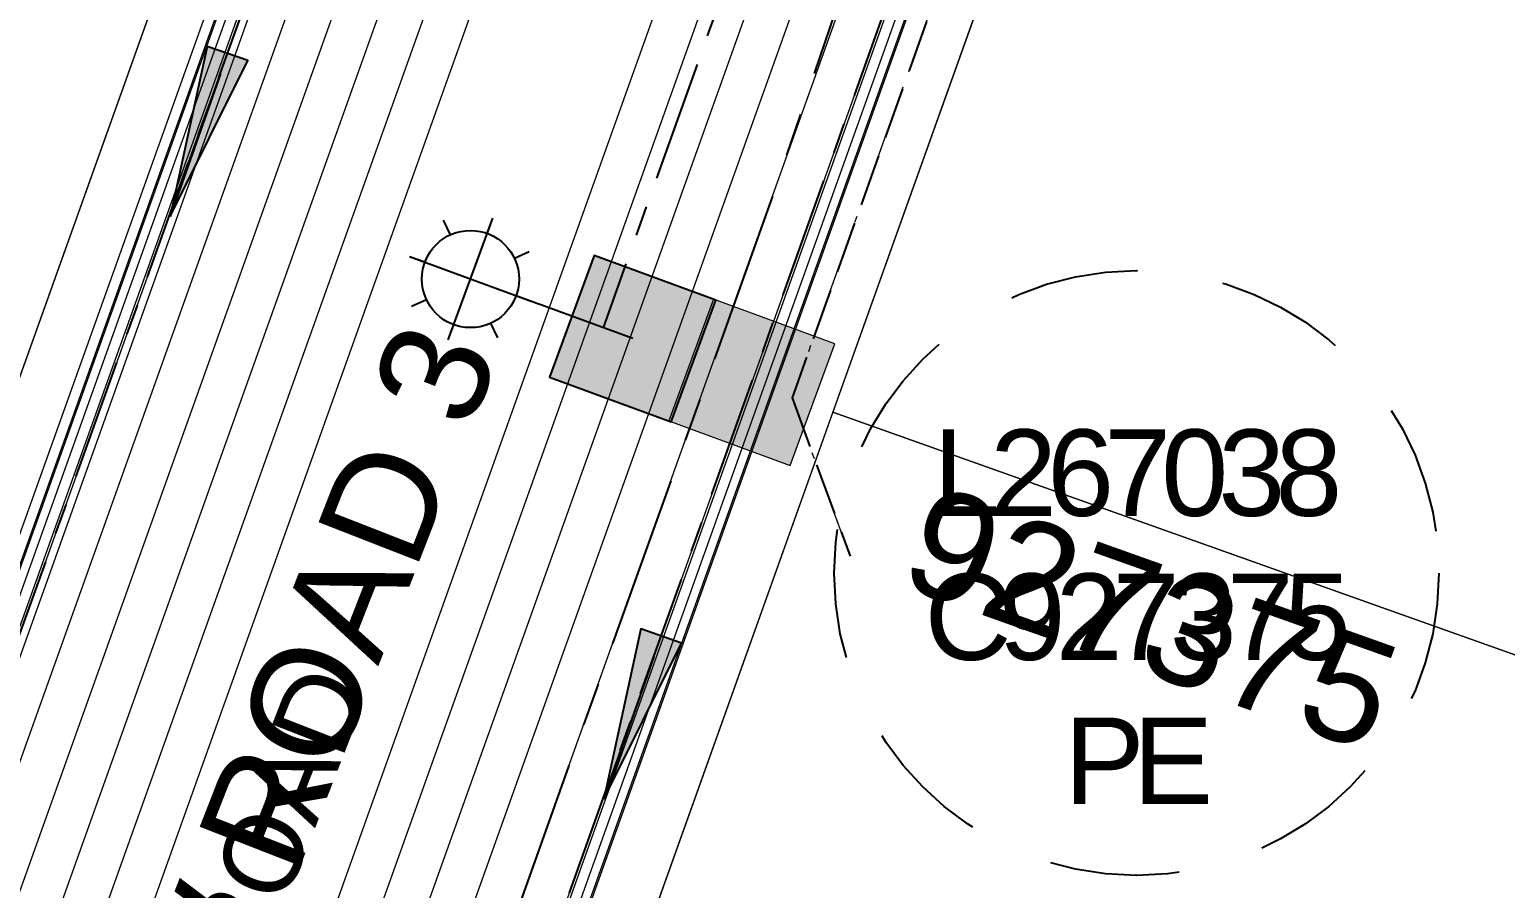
# Model space of a CAD drawing. Header units: metres. Extents: x 264965 to 265706, y 6180501 to 6181430.
# Drawn here: x 265542.72 to 265576.88, y 6180854.48 to 6180874.36 of the extents above; entities that cross this region are included whole.
import ezdxf
from ezdxf.enums import TextEntityAlignment as Align

# ---------------------------------------------------------------- set-up
doc = ezdxf.new("R2010")
doc.units = ezdxf.units.M
for name, pattern in [('Cable Exist UG', [7, 4, -1, 1, -1]), ('Dash', [5, 3, -2]), ('IE Trench LV', [5.5, 4, -1.5]), ('PHANTOM', [6.15, 3, -0.75, 0.3, -0.75, 0.3, -0.75, 0.3])]:
    doc.linetypes.add(name, pattern=pattern)
doc.layers.get('0').update_dxf_attribs({"color": 6})
for name, color, linetype, lineweight in [('_User Miscellaneous1', 30, 'Continuous', 13), ('_User Miscellaneous10', 241, 'Continuous', 13), ('_User_HV_Exist', 1, 'Continuous', 25), ('_User_LV_Exist', 5, 'Continuous', 25), ('_User_SL_Exist', 4, 'Continuous', 25), ('Cadastre Developer_SP_NEW', 92, 'Continuous', 15)]:
    doc.layers.add(name, color=color, linetype=linetype, lineweight=lineweight)
doc.layers.add('_User Miscellaneous12', color=252, linetype='Continuous', lineweight=13, plot=False, transparency=0.5)
doc.layers.add('Equip_SP_SL_EXT', color=7, linetype='Continuous')
doc.layers.add('Services_SP_NEW_UG', color=2, linetype='IE Trench LV')
doc.styles.add('COLUMN_LABEL', font='arial.ttf', dxfattribs={"height": 2})
doc.styles.add('POLE_LABEL', font='arial.ttf', dxfattribs={"height": 2})
doc.styles.add('SL_LABEL', font='arial.ttf', dxfattribs={"height": 2})
doc.styles.get("Standard").update_dxf_attribs({"font": 'arial.ttf'})
doc.linetypes.add('Cable 4', pattern='A,4,-0.1,["*",Standard,S=2,R=0,X=0,Y=-1.6],-1.2', length=5.3)
doc.linetypes.add('Cable New UG', pattern='A,6,-0.05,["X",Standard,S=1.8,R=0,X=0,Y=-0.94],-1.8', length=7.85)

# ---------------------------------------------------------------- blocks, each defined once
blk = doc.blocks.new('*U522')
at = {"layer": 'Services_SP_NEW_UG', "ltscale": 0.3, "flags": 128}
for points in [[(20.01, -0.014), (23.01, 2.486)], [(2.51, -0.014), (20.01, -0.014)]]:
    blk.add_lwpolyline(points, dxfattribs=at)
blk = doc.blocks.new('*U843')
at = {"layer": 'Equip_SP_SL_EXT'}
h = blk.add_hatch(color=256, dxfattribs=at)
h.dxf.hatch_style = 1
h.paths.add_polyline_path([(-1.421, 1.575), (-1.575, -1.421), (1.421, -1.575), (1.575, 1.421)])
blk.add_lwpolyline([(-1.421, 1.575), (-1.575, -1.421), (1.421, -1.575), (1.575, 1.421)], close=True)
at = {"width": 0.9, "flags": 8}
blk.add_attdef('ASSET_NUM', text='', height=2, dxfattribs=at).set_placement((4, 2), align=Align.MIDDLE_LEFT)
at = {"flags": 1}
blk.add_attdef('Z', (-2.351, -1.813), '', height=0.2, rotation=270, dxfattribs=at)
at = {"flags": 9}
for tag, p in [('NOTES', (-2, -1.813)), ('SUBURB', (-1.8, -1.813)), ('STREETNAME', (-1.6, -1.813)), ('LOCATION', (-1.4, -1.813)), ('LEGEND', (-1.2, -1.813)), ('USAGE', (-1, -1.813)), ('STATE', (-0.8, -1.813)), ('OWNED_BY', (-0.6, -1.813)), ('COLUMN_TYPE', (-0.4, -1.813)), ('STREET_CODE', (-0.2, -1.813)), ('STRUCTURE_PLANT_NUMBER', (0.031, -1.813))]:
    blk.add_attdef(tag, text='', height=0.2, rotation=270, dxfattribs=at).set_placement(p, align=Align.MIDDLE_LEFT)
blk = doc.blocks.new('*U842')
for tag, height, rotation, flags, p in [('LNUMBER', 1, 152.916, 8, (-5.777, 4.077)), ('LANTNUMBER', 0.2, 270, 9, (-1.4, 2.6)), ('LOUTREACH', 0.2, 270, 9, (-1.4, 2.2)), ('LOUTREACHVOCAB', 0.2, 270, 9, (-1.4, 2)), ('LRATECODE', 0.2, 270, 9, (-1.4, 1.8)), ('LREMOVE', 0.2, 270, 9, (-1.4, 1.6)), ('LREPLACE', 0.2, 270, 9, (-1.4, 1.4)), ('LTYPE', 0.2, 270, 9, (-1.4, 1.2)), ('LTYPEVOCAB', 0.2, 270, 9, (-1.4, 1)), ('LEGEND', 0.2, 270, 9, (-1.4, 0.8)), ('SUBURB', 0.2, 270, 9, (-1.4, 0.6)), ('STREETNAME', 0.2, 270, 9, (-1.4, 0.4)), ('LOCATION', 0.2, 270, 9, (-1.4, 0.2)), ('LNEW', 0.2, 270, 9, (-6.4, 0)), ('LMASTVOCAB', 0.2, 270, 9, (-6.2, 0)), ('LMAST', 0.2, 270, 9, (-6, 0)), ('LLAMPVOCAB', 0.2, 270, 9, (-5.8, 0)), ('LLAMP', 0.2, 270, 9, (-5.6, 0)), ('LEXIST', 0.2, 270, 9, (-5.4, 0)), ('LCHARGE3PERCENT', 0.2, 270, 9, (-5.2, 0)), ('LCHARGE3', 0.2, 270, 9, (-5, 0)), ('LCHARGE2PERCENT', 0.2, 270, 9, (-4.8, 0)), ('LCHARGE2', 0.2, 270, 9, (-4.6, 0)), ('LCHARGE1PERCENT', 0.2, 270, 9, (-4.4, 0)), ('LCHARGE1', 0.2, 270, 9, (-4.2, 0)), ('LCATEGORY', 0.2, 270, 9, (-4, 0)), ('LBRACKETVOCAB', 0.2, 270, 9, (-3.8, 0)), ('LBRACKET', 0.2, 270, 9, (-3.6, 0)), ('LKINGHEIGHT', 0.2, 270, 9, (-3.4, 0)), ('CREPLACE', 0.2, 270, 9, (-3.2, 0)), ('CREMOVE', 0.2, 270, 9, (-3, 0)), ('CNUMBER', 0.2, 270, 9, (-2.8, 0)), ('CNEW', 0.2, 270, 9, (-2.6, 0)), ('CEXIST', 0.2, 270, 9, (-2.4, 0)), ('USAGE', 0.2, 270, 9, (-2.2, 0)), ('STATE', 0.2, 270, 9, (-2, 0)), ('OWNED_BY', 0.2, 270, 9, (-1.8, 0)), ('ORIENTATION', 0.2, 270, 9, (-1.6, 0)), ('OPERATING_VOLTAGE', 0.2, 270, 9, (-1.4, 0)), ('NOTES', 0.2, 270, 9, (-1.4, 0)), ('NO_PHASES', 0.2, 270, 9, (-1.2, 0)), ('LANTERN_TYPE', 0.2, 270, 9, (-1, 0)), ('LANTERN_PURPOSE', 0.2, 270, 9, (-0.8, 0)), ('CONTROL_TYPE', 0.2, 270, 9, (-0.6, 0)), ('CONSTRUCTED_VOLTAGE', 0.2, 270, 9, (-0.4, 0)), ('MAINTAINED_BY', 0.2, 270, 9, (-1.4, -0.663))]:
    blk.add_attdef(tag, text='', height=height, rotation=rotation, dxfattribs=dict(flags=flags)).set_placement(p, align=Align.MIDDLE_LEFT)
at = {"style": 'SL_LABEL'}
for tag, height, rotation, flags, p in [('ASSET_NUM', 1, 152.916, 8, (-6.688, 2.297)), ('STREET_CODE', 0.001, 270, 9, (0.001, 0))]:
    blk.add_attdef(tag, text='', height=height, rotation=rotation, dxfattribs=dict(at, flags=flags)).set_placement(p, align=Align.MIDDLE_LEFT)
for tag, p, height, flags in [('Z', (0, 0), 0.001, 1), ('OPERATED_BY', (-1.4, -0.407), 0.2, 9)]:
    blk.add_attdef(tag, p, '', height=height, rotation=270, dxfattribs=dict(flags=flags))
blk.add_wipeout([(-5.064, 2.589), (-4.023, 3.248), (-2.793, 3.324), (-2.134, 2.283), (-2.059, 1.053), (-3.1, 0.394), (-4.33, 0.319), (-4.989, 1.36)])
for p, q in [((-4.244, 0.486), (-2.878, 3.157)), ((-4.023, 3.248), (-3.907, 2.892)), ((-3.049, 2.823), (-2.878, 3.157)), ((-4.563, 2.333), (-4.897, 2.504)), ((-2.226, 1.138), (-4.897, 2.504)), ((-2.134, 2.283), (-2.491, 2.167)), ((-4.989, 1.36), (-4.632, 1.475)), ((0, 0), (-2.56, 1.309)), ((-4.244, 0.486), (-4.074, 0.82)), ((-3.1, 0.394), (-3.215, 0.751))]:
    blk.add_line(p, q)
blk.add_circle((-3.561, 1.821), 1.125)
blk = doc.blocks.new('*U265')
h = blk.add_hatch(color=256)
h.dxf.hatch_style = 1
h.paths.add_polyline_path([(3.979, -0.41), (0.051, 0.497), (-0.051, -0.497)])
blk.add_line((0.497, -0.051), (3.979, -0.41))
at = {"flags": 128}
blk.add_lwpolyline([(3.979, -0.41), (0.051, 0.497), (-0.051, -0.497)], close=True, dxfattribs=at)
blk.add_circle((0, 0), 0.0001)
blk = doc.blocks.new('*U266')
h = blk.add_hatch(color=256)
h.dxf.hatch_style = 1
h.paths.add_polyline_path([(3.979, -0.411), (0.051, 0.497), (-0.051, -0.497)])
blk.add_line((0.497, -0.051), (3.979, -0.411))
at = {"flags": 128}
blk.add_lwpolyline([(3.979, -0.411), (0.051, 0.497), (-0.051, -0.497)], close=True, dxfattribs=at)
blk.add_circle((0, 0), 0.0001)
blk = doc.blocks.new('COLUMN_EXT')
blk.add_hatch(color=256).paths.add_polyline_path([(1.5, -1.5), (1.5, 1.5), (-1.5, 1.5), (-1.5, -1.5)])
blk.add_lwpolyline([(1.5, 1.5), (-1.5, 1.5), (-1.5, -1.5), (1.5, -1.5)], close=True)
at = {"flags": 9}
for tag, p in [('NOTES', (-1.813, 2)), ('SUBURB', (-1.813, 1.8)), ('STREETNAME', (-1.813, 1.6)), ('LOCATION', (-1.813, 1.4)), ('LEGEND', (-1.813, 1.2)), ('USAGE', (-1.813, 1)), ('OWNED_BY', (-1.813, 0.6)), ('STATE', (-1.813, 0.8)), ('COLUMN_TYPE', (-1.813, 0.4))]:
    blk.add_attdef(tag, text='', height=0.2, rotation=180, dxfattribs=at).set_placement(p, align=Align.MIDDLE_LEFT)
at = {"flags": 1}
blk.add_attdef('Z', (-1.813, 2.351), '', height=0.2, rotation=180, dxfattribs=at)
at = {"flags": 9}
for tag, style, p in [('STREET_CODE', 'COLUMN_LABEL', (-1.813, 0.2)), ('STRUCTURE_PLANT_NUMBER', 'POLE_LABEL', (-1.813, -0.031))]:
    blk.add_attdef(tag, text='', height=0.2, rotation=180, dxfattribs=dict(at, style=style)).set_placement(p, align=Align.MIDDLE_LEFT)
at = {"style": 'COLUMN_LABEL', "width": 0.9, "flags": 8}
blk.add_attdef('ASSET_NUM', text='', height=2, rotation=270, dxfattribs=at).set_placement((2, -4), align=Align.MIDDLE_LEFT)

msp = doc.modelspace()

# ---------------------------------------------------------------- linework, layer by layer
at = {"layer": '_User Miscellaneous1', "ltscale": 0.5}
for p, q in [((265546.917, 6180830.989), (265578.598, 6180919.625)), ((265547.53, 6180831.279), (265579.05, 6180919.463)), ((265562.151, 6180917.703), (265529.76, 6180827.08)), ((265562.377, 6180917.621), (265529.986, 6180826.999)), ((265562.828, 6180917.457), (265530.438, 6180826.837)), ((265563.053, 6180917.375), (265530.664, 6180826.757))]:
    msp.add_line(p, q, dxfattribs=at)
at = {"layer": '_User Miscellaneous1', "linetype": 'PHANTOM', "ltscale": 0.5, "flags": 128}
msp.add_lwpolyline([(265561.714, 6180862.167), (265560.369, 6180865.833), (265567.1, 6180884.663), (265569.114, 6180880.767)], dxfattribs=at)
at = {"layer": '_User_LV_Exist', "linetype": 'Cable Exist UG', "ltscale": 0.7, "transparency": 33554687}
msp.add_lwpolyline([(265538.845, 6180850.179), (265562.4, 6180916.007), (265570.496, 6180913.092, 0.659693), (265572.781, 6180912.201, 0.659693), (265575.296, 6180911.364), (265581.297, 6180909.203), (265585.975, 6180907.44), (265583.757, 6180901.556), (265580.913, 6180893.599), (265603.009, 6180885.701), (265604.692, 6180890.409), (265601.867, 6180891.419)], format="xyb", dxfattribs=at)
at = {"layer": '_User_LV_Exist', "linetype": 'Cable Exist UG', "ltscale": 0.7, "transparency": 33554687, "flags": 128}
msp.add_lwpolyline([(265528.58, 6180797.31, 0.12698), (265541.765, 6180816.754), (265563.113, 6180876.48), (265567.132, 6180877.386), (265568.431, 6180881.617), (265566.163, 6180885.012)], format="xyb", dxfattribs=at)
at = {"layer": '_User_SL_Exist', "linetype": 'Dash'}
msp.add_circle((265568.342, 6180861.78), 7, dxfattribs=at)
at = {"layer": 'Cadastre Developer_SP_NEW', "transparency": 33554687}
for points in [[(265568.046, 6180884.339), (265561.314, 6180865.506), (265609.2, 6180848.466), (265616.201, 6180867.127)], [(265609.2, 6180848.466), (265561.314, 6180865.506), (265553.91, 6180844.789), (265601.441, 6180827.786)]]:
    msp.add_lwpolyline(points, close=True, dxfattribs=at)

# ---------------------------------------------------------------- block references
at = {"layer": '_User Miscellaneous1', "color": 2, "rotation": 250.3317656909736}
msp.add_blockref('*U522', (265567.117, 6180884.671), dxfattribs=at)
at = {"layer": '_User Miscellaneous1'}
ref = msp.add_blockref('*U843', (265559.437, 6180866.195), dxfattribs=dict(at, rotation=342.7823370387235))
ref.add_attrib('ASSET_NUM', '927375', dxfattribs={"layer": '0', "height": 2.5, "rotation": 340.4122}).set_placement((265563.197, 6180862.697), align=Align.MIDDLE_LEFT)
at = {"layer": '_User_LV_Exist', "color": 2, "linetype": 'Cable New UG', "lineweight": 0, "ltscale": 10, "rotation": 256.4959249505599}
for name, p in [('*U266', (265547.299, 6180873.806)), ('*U265', (265557.337, 6180860.321))]:
    msp.add_blockref(name, p, dxfattribs=at)

# ---------------------------------------------------------------- texts
at = {"layer": '_User_HV_Exist'}
msp.add_text('NEW ROAD', height=1.8, rotation=68.68, dxfattribs=at).set_placement((265545.566, 6180846.238))
at = {"layer": '_User_SL_Exist', "insert": (265568.252, 6180860.769), "char_height": 2, "attachment_point": 5}
msp.add_mtext('{\\T0.8;L267038\\PC927375\\PPE}', dxfattribs=at)

# ---------------------------------------------------------------- next in the draw order: block references
at = {"layer": '_User_SL_Exist', "linetype": 'Cable 4', "rotation": 6.934991509652434}
msp.add_blockref('*U842', (265556.679, 6180867.207), dxfattribs=at)

# ---------------------------------------------------------------- next in the draw order: linework, layer by layer
at = {"layer": '_User Miscellaneous10'}
msp.add_lwpolyline([(265543.649, 6180816.081), (265580.425, 6180918.972, -0.015877), (265587.101, 6180935.908), (265627.721, 6181030.198, 0.406457), (265593.324, 6181120.12), (265522.022, 6181153.108, -0.098454), (265461.652, 6181197.04, 0.182856), (265352.412, 6181246.557), (265276.859, 6181251.306), (265272.183, 6181256.61), (265273.875, 6181283.538, 0.288476), (265261.897, 6181305.52), (265219.487, 6181329.251, -0.112599), (265210.289, 6181337.071, 0.162091), (265204.42, 6181342.816), (265196.512, 6181347.24)], format="xyb", dxfattribs=at)
at = {"layer": '_User Miscellaneous10', "color": 5, "transparency": 33554534}
for points in [[(265445.739, 6180813.755), (265483.513, 6180798.322, 0.427339), (265532.349, 6180820.12), (265569.033, 6180922.756, -0.010919), (265573.758, 6180935.115), (265568.39, 6180947.409), (265485.293, 6180978.594, 0.026155), (265455.692, 6180987.969), (265444.446, 6180980.668), (265423.242, 6180854.121, 0.350626)], [(265446.496, 6180815.607), (265484.27, 6180800.173, 0.427339), (265530.466, 6180820.793), (265567.15, 6180923.429, -0.010226), (265571.588, 6180935.087), (265566.896, 6180945.833), (265484.591, 6180976.721, 0.025409), (265456.04, 6180985.811), (265446.273, 6180979.47), (265425.215, 6180853.791, 0.350626)], [(265447.252, 6180817.458), (265485.026, 6180802.025, 0.427339), (265528.582, 6180821.466), (265565.267, 6180924.102, -0.00954), (265569.419, 6180935.056), (265565.401, 6180944.258), (265483.888, 6180974.849, 0.024654), (265456.385, 6180983.65), (265448.1, 6180978.271), (265427.187, 6180853.46, 0.350626)]]:
    msp.add_lwpolyline(points, format="xyb", close=True, dxfattribs=at)
at = {"layer": '_User Miscellaneous10', "color": 1, "transparency": 33554534}
for points in [[(265446.118, 6180814.681), (265483.891, 6180799.248, 0.427339), (265531.407, 6180820.457), (265568.092, 6180923.092, -0.010572), (265572.673, 6180935.102), (265567.643, 6180946.621), (265484.942, 6180977.657, 0.025783), (265455.866, 6180986.89), (265445.359, 6180980.069), (265424.229, 6180853.956, 0.350626)], [(265446.874, 6180816.533), (265484.648, 6180801.099, 0.427339), (265529.524, 6180821.13), (265565.305, 6180921.237, -0.011402), (265570.503, 6180935.072), (265566.149, 6180945.046), (265484.239, 6180975.785, 0.025032), (265456.213, 6180984.731), (265447.186, 6180978.871), (265426.201, 6180853.625, 0.350626)]]:
    msp.add_lwpolyline(points, format="xyb", close=True, dxfattribs=at)
at = {"layer": '_User Miscellaneous10', "color": 6, "transparency": 33554534}
msp.add_lwpolyline([(265447.366, 6180817.736), (265485.14, 6180802.302, 0.427339), (265528.3, 6180821.567), (265564.984, 6180924.203, -0.009438), (265569.094, 6180935.051), (265565.177, 6180944.022), (265483.783, 6180974.568, 0.02454), (265456.437, 6180983.326), (265448.374, 6180978.092), (265427.483, 6180853.41, 0.350626)], format="xyb", close=True, dxfattribs=at)
at = {"layer": '_User Miscellaneous10', "color": 4, "transparency": 33554534}
msp.add_lwpolyline([(265447.441, 6180817.921), (265485.215, 6180802.488, 0.427339), (265528.111, 6180821.635), (265564.796, 6180924.27, -0.00937), (265568.877, 6180935.048), (265565.028, 6180943.864), (265483.712, 6180974.381, 0.024464), (265456.471, 6180983.11), (265448.557, 6180977.972), (265427.681, 6180853.377, 0.350626)], format="xyb", close=True, dxfattribs=at)
at = {"layer": '_User Miscellaneous10'}
msp.add_lwpolyline([(265448.009, 6180819.31), (265485.783, 6180803.876, 0.427339), (265526.699, 6180822.14), (265563.383, 6180924.775, -0.008862), (265567.252, 6180935.022), (265563.907, 6180942.683), (265483.185, 6180972.976, 0.023891), (265456.727, 6180981.488), (265449.927, 6180977.073), (265429.16, 6180853.13, 0.350626)], format="xyb", close=True, dxfattribs=at)
at = {"layer": '_User Miscellaneous12', "color": 6, "transparency": 33554534}
msp.add_lwpolyline([(265542.048, 6180816.653), (265578.824, 6180919.544, -0.015877), (265585.54, 6180936.582), (265626.16, 6181030.87, 0.406457), (265592.61, 6181118.577), (265521.308, 6181151.565, -0.098412), (265460.425, 6181195.863, 0.182805), (265352.305, 6181244.86), (265276.05, 6181249.654), (265270.442, 6181256.014), (265272.179, 6181283.645, 0.288476), (265261.067, 6181304.036), (265218.679, 6181327.756, -0.113686), (265208.838, 6181336.173, 0.166227), (265203.633, 6181341.308), (265195.682, 6181345.757)], format="xyb", dxfattribs=at)
at = {"layer": '_User Miscellaneous12', "color": 4, "transparency": 33554534}
msp.add_lwpolyline([(265542.236, 6180816.586), (265579.012, 6180919.477, -0.015877), (265585.724, 6180936.503), (265626.343, 6181030.791, 0.406457), (265592.694, 6181118.759), (265521.392, 6181151.747, -0.098417), (265460.569, 6181196.002, 0.182811), (265352.317, 6181245.06), (265276.145, 6181249.848), (265270.647, 6181256.084), (265272.378, 6181283.632, 0.288476), (265261.165, 6181304.211), (265218.774, 6181327.932, -0.113559), (265209.009, 6181336.278, 0.165698), (265203.725, 6181341.485), (265195.779, 6181345.931)], format="xyb", dxfattribs=at)
at = {"layer": '_User Miscellaneous12', "color": 5, "transparency": 33554534}
for points in [[(265541.765, 6180816.754), (265578.541, 6180919.645, -0.015877), (265585.264, 6180936.701), (265625.884, 6181030.989, 0.406457), (265592.484, 6181118.305), (265521.182, 6181151.293, -0.098404), (265460.208, 6181195.656, 0.182796), (265352.286, 6181244.561), (265275.907, 6181249.362), (265270.135, 6181255.908), (265271.879, 6181283.664, 0.288476), (265260.921, 6181303.775), (265218.536, 6181327.492, -0.113878), (265208.581, 6181336.016, 0.167045), (265203.495, 6181341.041), (265195.535, 6181345.495)], [(265539.882, 6180817.428), (265576.658, 6180920.318, -0.015877), (265583.428, 6180937.493), (265624.047, 6181031.78, 0.406457), (265591.644, 6181116.49), (265520.343, 6181149.478, -0.098355), (265458.765, 6181194.271, 0.182735), (265352.159, 6181242.565), (265274.955, 6181247.418), (265268.087, 6181255.207), (265269.883, 6181283.789, 0.288476), (265259.944, 6181302.029), (265217.584, 6181325.733, -0.115166), (265206.861, 6181334.979, 0.17342), (265202.575, 6181339.264), (265194.559, 6181343.75)], [(265537.999, 6180818.101), (265574.775, 6180920.991, -0.015877), (265581.592, 6180938.285), (265622.211, 6181032.571, 0.406457), (265590.805, 6181114.674), (265519.503, 6181147.663, -0.098306), (265457.322, 6181192.885, 0.182673), (265352.033, 6181240.569), (265274.002, 6181245.474), (265266.039, 6181254.506), (265267.887, 6181283.915, 0.288476), (265258.967, 6181300.284), (265216.632, 6181323.974, -0.116502), (265205.126, 6181333.966, 0.182178), (265201.662, 6181337.483), (265193.582, 6181342.004)]]:
    msp.add_lwpolyline(points, format="xyb", dxfattribs=at)
at = {"layer": '_User Miscellaneous12', "color": 1, "transparency": 33554534}
for points in [[(265540.824, 6180817.091), (265577.6, 6180919.982, -0.015877), (265584.346, 6180937.097), (265624.966, 6181031.384, 0.406457), (265592.064, 6181117.397), (265520.762, 6181150.386, -0.09838), (265459.487, 6181194.963, 0.182766), (265352.222, 6181243.563), (265275.431, 6181248.39), (265269.111, 6181255.558), (265270.881, 6181283.726, 0.288476), (265260.432, 6181302.902), (265218.06, 6181326.612, -0.114519), (265207.723, 6181335.495, 0.17001), (265203.034, 6181340.153), (265195.047, 6181344.622)], [(265538.94, 6180817.764), (265575.716, 6180920.655, -0.015877), (265582.51, 6180937.889), (265623.129, 6181032.176, 0.406457), (265591.225, 6181115.582), (265519.923, 6181148.571, -0.09833), (265458.043, 6181193.578, 0.182704), (265352.096, 6181241.567), (265274.479, 6181246.446), (265267.063, 6181254.856), (265268.885, 6181283.852, 0.288476), (265259.456, 6181301.157), (265217.108, 6181324.853, -0.115825), (265205.996, 6181334.469, 0.177409), (265202.117, 6181338.374), (265194.07, 6181342.877)], [(265537.057, 6180818.437), (265573.833, 6180921.328, -0.015877), (265580.673, 6180938.681), (265621.292, 6181032.967, 0.406457), (265590.385, 6181113.767), (265519.083, 6181146.755, -0.098282), (265456.601, 6181192.192, 0.182642), (265351.969, 6181239.571), (265273.526, 6181244.502), (265265.015, 6181254.155), (265266.889, 6181283.977, 0.288476), (265258.479, 6181299.411), (265216.155, 6181323.095, -0.117205), (265204.251, 6181333.47, 0.188045), (265201.208, 6181336.591), (265193.094, 6181341.132)]]:
    msp.add_lwpolyline(points, format="xyb", dxfattribs=at)
msp.add_lwpolyline([(265445.361, 6180812.83), (265483.135, 6180797.396, 0.427339), (265533.291, 6180819.784), (265569.975, 6180922.419, -0.011268), (265574.843, 6180935.129), (265569.138, 6180948.196), (265485.645, 6180979.53, 0.026525), (265455.516, 6180989.047), (265443.532, 6180981.267), (265422.256, 6180854.286, 0.350626)], format="xyb", close=True, dxfattribs=at)
at = {"layer": '_User_HV_Exist', "linetype": 'Cable Exist UG', "flags": 128}
msp.add_lwpolyline([(265578.745, 6180887.053), (265569.2, 6180892.522), (265564.726, 6180884.713), (265560.073, 6180870.947), (265547.93, 6180836.973), (265545.403, 6180829.904), (265595.905, 6180812.847), (265624.349, 6180803.345)], dxfattribs=at)
at = {"layer": '_User_SL_Exist', "linetype": 'Cable Exist UG', "ltscale": 0.7, "transparency": 33554687, "flags": 128}
msp.add_lwpolyline([(265565.022, 6180885.481, 0.251195), (265561.921, 6180884.047), (265555.992, 6180867.459)], format="xyb", dxfattribs=at)
at = {"layer": 'Cadastre Developer_SP_NEW', "transparency": 33554687}
msp.add_lwpolyline([(265552.451, 6180894.188), (265531.34, 6180902.113), (265515.72, 6180858.451), (265536.962, 6180850.852)], close=True, dxfattribs=at)

# ---------------------------------------------------------------- next in the draw order: block references
at = {"layer": '_User Miscellaneous1', "ltscale": 0.5, "rotation": 159.8509671264895}
msp.add_blockref('COLUMN_EXT', (265556.679, 6180867.207), dxfattribs=at)
at = {"layer": '_User_SL_Exist', "rotation": 342.7823370387235}
msp.add_blockref('*U843', (265556.679, 6180867.207), dxfattribs=at)
at = {"layer": '_User_SL_Exist', "ltscale": 0.5, "rotation": 159.8509671264895}
msp.add_blockref('COLUMN_EXT', (265556.679, 6180867.207), dxfattribs=at)

# ---------------------------------------------------------------- next in the draw order: texts
at = {"layer": '_User Miscellaneous1'}
msp.add_text('NEW ROAD 3', height=2.5, rotation=68.68, dxfattribs=at).set_placement((265545.566, 6180846.238))

doc.saveas('drawing.dxf')
